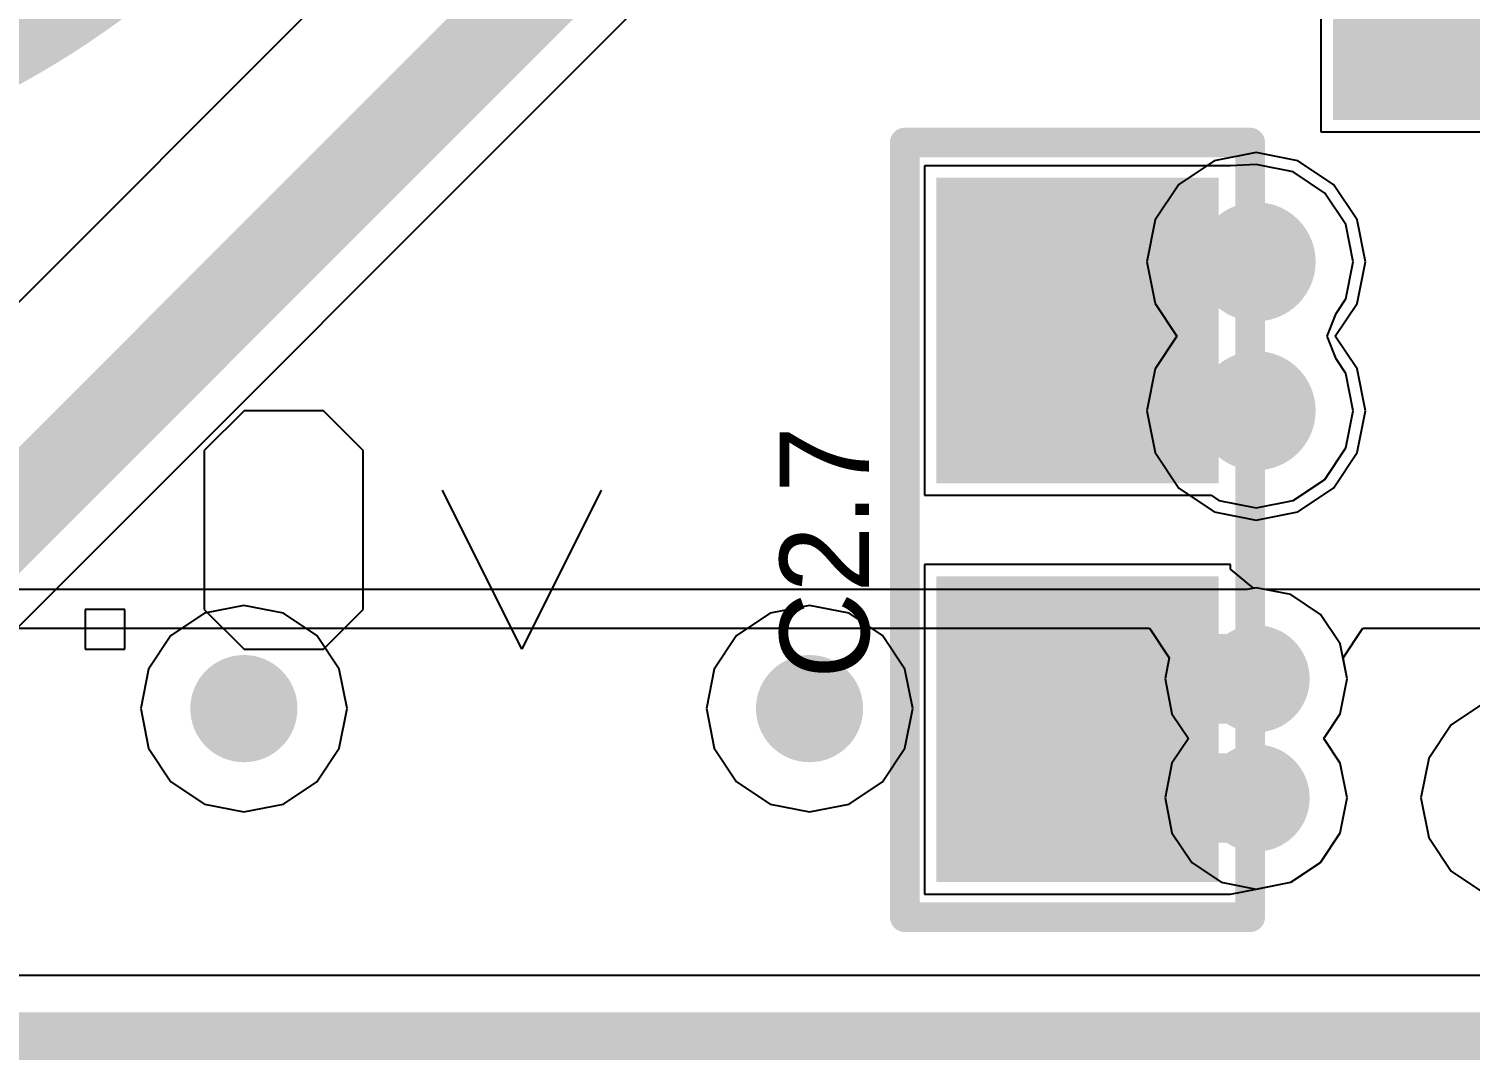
# Model space of a CAD drawing. Header units: millimetres. Extents: x 0.3 to 2.93, y 1.33 to 2.08.
# Drawn here: x 2.3989 to 2.641, y 1.326 to 1.4991 of the extents above; entities that cross this region are included whole.
import ezdxf

# ---------------------------------------------------------------- set-up
doc = ezdxf.new("R2010")
doc.units = ezdxf.units.MM
doc.header["$MEASUREMENT"] = 0
for name, color, linetype in [('BottomLayer', 5, 'Continuous'), ('BottomOverlay', 54, 'Continuous'), ('Mechanical2', 216, 'Continuous'), ('MidLayer1', 16, 'Continuous'), ('MidLayer2', 76, 'Continuous'), ('MultiLayer', 9, 'Continuous'), ('TopLayer', 1, 'Continuous'), ('TopOverlay', 2, 'Continuous'), ('TopPaste', 8, 'Continuous'), ('TopSolder', 216, 'Continuous'), ('ViaHoleLayer', 16, 'Continuous')]:
    doc.layers.add(name, color=color, linetype=linetype)

# ---------------------------------------------------------------- blocks, each defined once
blk = doc.blocks.new('1608_0603__92')
at = {"layer": 'TopLayer'}
for points in [[(-0.01181, -0.01969), (-0.01181, 0.01969), (-0.05512, -0.01969), (-0.05512, 0.01969)], [(0.05512, -0.01969), (0.05512, 0.01969), (0.01181, -0.01969), (0.01181, 0.01969)]]:
    blk.add_solid(points, dxfattribs=at)
at = {"layer": 'TopOverlay', "const_width": 0.005}
for points in [[(-0.065, 0.029), (0.065, 0.029)], [(-0.065, 0.029), (-0.065, -0.029)], [(0.065, 0.029), (0.065, -0.029)], [(-0.065, -0.029), (0.065, -0.029)]]:
    blk.add_lwpolyline(points, dxfattribs=at)
at = {"layer": 'TopOverlay', "const_width": 0.0025}
for points in [[(-0.06625, 0.029, 1), (-0.06375, 0.029, 1)], [(-0.06625, 0.029, 1), (-0.06375, 0.029, 1)], [(0.06375, 0.029, 1), (0.06625, 0.029, 1)], [(0.06375, 0.029, 1), (0.06625, 0.029, 1)], [(-0.06625, -0.029, 1), (-0.06375, -0.029, 1)], [(-0.06625, -0.029, 1), (-0.06375, -0.029, 1)], [(0.06375, -0.029, 1), (0.06625, -0.029, 1)], [(0.06375, -0.029, 1), (0.06625, -0.029, 1)]]:
    blk.add_lwpolyline(points, format="xyb", close=True, dxfattribs=at)
at = {"layer": 'TopPaste'}
for points in [[(-0.01381, -0.01768), (-0.01381, 0.01768), (-0.05312, -0.01768), (-0.05312, 0.01768)], [(0.05312, -0.01768), (0.05312, 0.01768), (0.01381, -0.01768), (0.01381, 0.01768)]]:
    blk.add_solid(points, dxfattribs=at)
at = {"layer": 'TopSolder'}
for points in [[(-0.00781, -0.02369), (-0.00781, 0.02369), (-0.05912, -0.02369), (-0.05912, 0.02369)], [(0.05912, -0.02369), (0.05912, 0.02369), (0.00781, -0.02369), (0.00781, 0.02369)]]:
    blk.add_solid(points, dxfattribs=at)
blk = doc.blocks.new('DF9_15S_1V_100')
at = {"layer": 'TopLayer'}
blk.add_solid([(-0.13189, 0.03622), (-0.10433, 0.03622), (-0.13189, 0.11811), (-0.10433, 0.11811)], dxfattribs=at)
at = {"layer": 'TopPaste'}
blk.add_solid([(-0.12989, 0.03822), (-0.10633, 0.03822), (-0.12989, 0.11611), (-0.10633, 0.11611)], dxfattribs=at)
at = {"layer": 'TopSolder'}
blk.add_solid([(-0.13589, 0.03222), (-0.10033, 0.03222), (-0.13589, 0.12211), (-0.10033, 0.12211)], dxfattribs=at)

msp = doc.modelspace()

# ---------------------------------------------------------------- linework, layer by layer
at = {"layer": 'BottomLayer'}
for p, q in [((2.60352, 1.405), (2.35135, 1.405)), ((2.605, 1.40529), (2.60352, 1.405)), ((2.60648, 1.405), (2.605, 1.40529)), ((2.70149, 1.405), (2.60648, 1.405)), ((2.36412, 1.39851), (2.58709, 1.39851)), ((2.58709, 1.39851), (2.5904, 1.39351)), ((2.6196, 1.39351), (2.62291, 1.39851)), ((2.62291, 1.39851), (2.70149, 1.39851)), ((2.5904, 1.39351), (2.58971, 1.39)), ((2.62029, 1.39), (2.6196, 1.39351)), ((2.58971, 1.39), (2.59087, 1.38415)), ((2.61913, 1.38415), (2.62029, 1.39)), ((2.59087, 1.38415), (2.59364, 1.38)), ((2.61636, 1.38), (2.61913, 1.38415)), ((2.59364, 1.38), (2.59087, 1.37585)), ((2.61913, 1.37585), (2.61636, 1.38)), ((2.59087, 1.37585), (2.58971, 1.37)), ((2.62029, 1.37), (2.61913, 1.37585)), ((2.58971, 1.37), (2.59087, 1.36415)), ((2.61913, 1.36415), (2.62029, 1.37)), ((2.59087, 1.36415), (2.59419, 1.35919)), ((2.61581, 1.35919), (2.61913, 1.36415)), ((2.59419, 1.35919), (2.59915, 1.35587)), ((2.61085, 1.35587), (2.61581, 1.35919)), ((2.59915, 1.35587), (2.605, 1.35471)), ((2.605, 1.35471), (2.61085, 1.35587)), ((2.89294, 1.3402), (0.33706, 1.3402))]:
    msp.add_line(p, q, dxfattribs=at)
for points, const_width in [([(2.6, 1.46, 1), (2.61, 1.46, 1)], 0.01), ([(2.6, 1.435, 1), (2.61, 1.435, 1)], 0.01), ([(2.6005, 1.39, 1), (2.6095, 1.39, 1)], 0.009), ([(2.4305, 1.385, 1), (2.4395, 1.385, 1)], 0.009), ([(2.5255, 1.385, 1), (2.5345, 1.385, 1)], 0.009), ([(2.6005, 1.37, 1), (2.6095, 1.37, 1)], 0.009)]:
    msp.add_lwpolyline(points, format="xyb", close=True, dxfattribs=dict(at, const_width=const_width))
at = {"layer": 'BottomOverlay'}
for p, q in [((2.43502, 1.43499), (2.42835, 1.42832)), ((2.44835, 1.43499), (2.43502, 1.43499)), ((2.45501, 1.42832), (2.44835, 1.43499)), ((2.42835, 1.42832), (2.42835, 1.40166)), ((2.45501, 1.40166), (2.45501, 1.42832)), ((2.48167, 1.395), (2.46834, 1.42166)), ((2.495, 1.42166), (2.48167, 1.395)), ((2.41503, 1.40166), (2.40836, 1.40166)), ((2.40836, 1.40166), (2.40836, 1.395)), ((2.41503, 1.395), (2.41503, 1.40166)), ((2.42835, 1.40166), (2.43502, 1.395)), ((2.44835, 1.395), (2.45501, 1.40166)), ((2.40836, 1.395), (2.41503, 1.395)), ((2.43502, 1.395), (2.44835, 1.395))]:
    msp.add_line(p, q, dxfattribs=at)
at = {"layer": 'Mechanical2', "const_width": 0.008}
msp.add_lwpolyline([(0.34, 1.33), (2.89, 1.33)], dxfattribs=at)
at = {"layer": 'MidLayer1'}
for p, q in [((2.59798, 1.47696), (2.59202, 1.47298)), ((2.605, 1.47835), (2.59798, 1.47696)), ((2.61202, 1.47696), (2.605, 1.47835)), ((2.61798, 1.47298), (2.61202, 1.47696)), ((2.59202, 1.47298), (2.58804, 1.46702)), ((2.62196, 1.46702), (2.61798, 1.47298)), ((2.58804, 1.46702), (2.58665, 1.46)), ((2.62335, 1.46), (2.62196, 1.46702)), ((2.58665, 1.46), (2.58804, 1.45298)), ((2.62196, 1.45298), (2.62335, 1.46)), ((2.58804, 1.45298), (2.5917, 1.4475)), ((2.6183, 1.4475), (2.62196, 1.45298)), ((2.5917, 1.4475), (2.58804, 1.44202)), ((2.62196, 1.44202), (2.6183, 1.4475)), ((2.58804, 1.44202), (2.58665, 1.435)), ((2.62335, 1.435), (2.62196, 1.44202)), ((2.58665, 1.435), (2.58804, 1.42798)), ((2.62196, 1.42798), (2.62335, 1.435)), ((2.58804, 1.42798), (2.59202, 1.42202)), ((2.61798, 1.42202), (2.62196, 1.42798)), ((2.59202, 1.42202), (2.59798, 1.41804)), ((2.61202, 1.41804), (2.61798, 1.42202)), ((2.59798, 1.41804), (2.605, 1.41665)), ((2.605, 1.41665), (2.61202, 1.41804)), ((2.435, 1.40233), (2.42837, 1.40101)), ((2.44163, 1.40101), (2.435, 1.40233)), ((2.53, 1.40233), (2.52337, 1.40101)), ((2.53663, 1.40101), (2.53, 1.40233)), ((2.42837, 1.40101), (2.42274, 1.39726)), ((2.44726, 1.39726), (2.44163, 1.40101)), ((2.52337, 1.40101), (2.51774, 1.39726)), ((2.54226, 1.39726), (2.53663, 1.40101)), ((2.42274, 1.39726), (2.41899, 1.39163)), ((2.45101, 1.39163), (2.44726, 1.39726)), ((2.51774, 1.39726), (2.51399, 1.39163)), ((2.54601, 1.39163), (2.54226, 1.39726)), ((2.41899, 1.39163), (2.41767, 1.385)), ((2.45233, 1.385), (2.45101, 1.39163)), ((2.51399, 1.39163), (2.51267, 1.385)), ((2.54733, 1.385), (2.54601, 1.39163)), ((2.41767, 1.385), (2.41899, 1.37837)), ((2.45101, 1.37837), (2.45233, 1.385)), ((2.51267, 1.385), (2.51399, 1.37837)), ((2.54601, 1.37837), (2.54733, 1.385)), ((2.64337, 1.38601), (2.63774, 1.38226)), ((2.63774, 1.38226), (2.63399, 1.37663)), ((2.41899, 1.37837), (2.42274, 1.37274)), ((2.44726, 1.37274), (2.45101, 1.37837)), ((2.51399, 1.37837), (2.51774, 1.37274)), ((2.54226, 1.37274), (2.54601, 1.37837)), ((2.63399, 1.37663), (2.63267, 1.37)), ((2.42274, 1.37274), (2.42837, 1.36899)), ((2.44163, 1.36899), (2.44726, 1.37274)), ((2.51774, 1.37274), (2.52337, 1.36899)), ((2.53663, 1.36899), (2.54226, 1.37274)), ((2.42837, 1.36899), (2.435, 1.36767)), ((2.435, 1.36767), (2.44163, 1.36899)), ((2.52337, 1.36899), (2.53, 1.36767)), ((2.53, 1.36767), (2.53663, 1.36899)), ((2.63267, 1.37), (2.63399, 1.36337)), ((2.63399, 1.36337), (2.63774, 1.35774)), ((2.63774, 1.35774), (2.64337, 1.35399)), ((2.89294, 1.3402), (2.22996, 1.3402))]:
    msp.add_line(p, q, dxfattribs=at)
for points, const_width in [([(2.6, 1.46, 1), (2.61, 1.46, 1)], 0.01), ([(2.6, 1.435, 1), (2.61, 1.435, 1)], 0.01), ([(2.6005, 1.39, 1), (2.6095, 1.39, 1)], 0.009), ([(2.4305, 1.385, 1), (2.4395, 1.385, 1)], 0.009), ([(2.5255, 1.385, 1), (2.5345, 1.385, 1)], 0.009), ([(2.6005, 1.37, 1), (2.6095, 1.37, 1)], 0.009)]:
    msp.add_lwpolyline(points, format="xyb", close=True, dxfattribs=dict(at, const_width=const_width))
at = {"layer": 'MidLayer2'}
for p, q in [((2.59798, 1.47696), (2.59202, 1.47298)), ((2.605, 1.47835), (2.59798, 1.47696)), ((2.61202, 1.47696), (2.605, 1.47835)), ((2.61798, 1.47298), (2.61202, 1.47696)), ((2.59202, 1.47298), (2.58804, 1.46702)), ((2.62196, 1.46702), (2.61798, 1.47298)), ((2.58804, 1.46702), (2.58665, 1.46)), ((2.62335, 1.46), (2.62196, 1.46702)), ((2.58665, 1.46), (2.58804, 1.45298)), ((2.62196, 1.45298), (2.62335, 1.46)), ((2.58804, 1.45298), (2.5917, 1.4475)), ((2.6183, 1.4475), (2.62196, 1.45298)), ((2.5917, 1.4475), (2.58804, 1.44202)), ((2.62196, 1.44202), (2.6183, 1.4475)), ((2.58804, 1.44202), (2.58665, 1.435)), ((2.62335, 1.435), (2.62196, 1.44202)), ((2.58665, 1.435), (2.58804, 1.42798)), ((2.62196, 1.42798), (2.62335, 1.435)), ((2.58804, 1.42798), (2.59202, 1.42202)), ((2.61798, 1.42202), (2.62196, 1.42798)), ((2.59202, 1.42202), (2.59798, 1.41804)), ((2.61202, 1.41804), (2.61798, 1.42202)), ((2.59798, 1.41804), (2.605, 1.41665)), ((2.605, 1.41665), (2.61202, 1.41804)), ((2.435, 1.40233), (2.42837, 1.40101)), ((2.44163, 1.40101), (2.435, 1.40233)), ((2.53, 1.40233), (2.52337, 1.40101)), ((2.53663, 1.40101), (2.53, 1.40233)), ((2.42837, 1.40101), (2.42274, 1.39726)), ((2.44726, 1.39726), (2.44163, 1.40101)), ((2.52337, 1.40101), (2.51774, 1.39726)), ((2.54226, 1.39726), (2.53663, 1.40101)), ((2.42274, 1.39726), (2.41899, 1.39163)), ((2.45101, 1.39163), (2.44726, 1.39726)), ((2.51774, 1.39726), (2.51399, 1.39163)), ((2.54601, 1.39163), (2.54226, 1.39726)), ((2.41899, 1.39163), (2.41767, 1.385)), ((2.45233, 1.385), (2.45101, 1.39163)), ((2.51399, 1.39163), (2.51267, 1.385)), ((2.54733, 1.385), (2.54601, 1.39163)), ((2.41767, 1.385), (2.41899, 1.37837)), ((2.45101, 1.37837), (2.45233, 1.385)), ((2.51267, 1.385), (2.51399, 1.37837)), ((2.54601, 1.37837), (2.54733, 1.385)), ((2.64337, 1.38601), (2.63774, 1.38226)), ((2.63774, 1.38226), (2.63399, 1.37663)), ((2.41899, 1.37837), (2.42274, 1.37274)), ((2.44726, 1.37274), (2.45101, 1.37837)), ((2.51399, 1.37837), (2.51774, 1.37274)), ((2.54226, 1.37274), (2.54601, 1.37837)), ((2.63399, 1.37663), (2.63267, 1.37)), ((2.42274, 1.37274), (2.42837, 1.36899)), ((2.44163, 1.36899), (2.44726, 1.37274)), ((2.51774, 1.37274), (2.52337, 1.36899)), ((2.53663, 1.36899), (2.54226, 1.37274)), ((2.42837, 1.36899), (2.435, 1.36767)), ((2.435, 1.36767), (2.44163, 1.36899)), ((2.52337, 1.36899), (2.53, 1.36767)), ((2.53, 1.36767), (2.53663, 1.36899)), ((2.63267, 1.37), (2.63399, 1.36337)), ((2.63399, 1.36337), (2.63774, 1.35774)), ((2.63774, 1.35774), (2.64337, 1.35399)), ((2.89294, 1.3402), (2.22996, 1.3402))]:
    msp.add_line(p, q, dxfattribs=at)
for points, const_width in [([(2.6, 1.46, 1), (2.61, 1.46, 1)], 0.01), ([(2.6, 1.435, 1), (2.61, 1.435, 1)], 0.01), ([(2.6005, 1.39, 1), (2.6095, 1.39, 1)], 0.009), ([(2.4305, 1.385, 1), (2.4395, 1.385, 1)], 0.009), ([(2.5255, 1.385, 1), (2.5345, 1.385, 1)], 0.009), ([(2.6005, 1.37, 1), (2.6095, 1.37, 1)], 0.009)]:
    msp.add_lwpolyline(points, format="xyb", close=True, dxfattribs=dict(at, const_width=const_width))
at = {"layer": 'MultiLayer'}
for points, const_width in [([(2.6, 1.46, 1), (2.61, 1.46, 1)], 0.01), ([(2.6, 1.435, 1), (2.61, 1.435, 1)], 0.01), ([(2.6005, 1.39, 1), (2.6095, 1.39, 1)], 0.009), ([(2.4305, 1.385, 1), (2.4395, 1.385, 1)], 0.009), ([(2.5255, 1.385, 1), (2.5345, 1.385, 1)], 0.009), ([(2.6005, 1.37, 1), (2.6095, 1.37, 1)], 0.009)]:
    msp.add_lwpolyline(points, format="xyb", close=True, dxfattribs=dict(at, const_width=const_width))
at = {"layer": 'TopLayer'}
for p, q in [((2.505, 1.56106), (2.36, 1.41606)), ((2.37867, 1.38027), (2.53223, 1.53383)), ((2.61589, 1.52084), (2.61589, 1.4818)), ((2.61589, 1.4818), (2.6611, 1.4818)), ((2.60068, 1.47612), (2.54931, 1.47612)), ((2.54931, 1.47612), (2.54931, 1.42081)), ((2.605, 1.47631), (2.60068, 1.47612)), ((2.60068, 1.47612), (2.60068, 1.47612)), ((2.60557, 1.4762), (2.605, 1.47631)), ((2.61124, 1.47507), (2.60557, 1.4762)), ((2.61654, 1.47154), (2.61124, 1.47507)), ((2.62007, 1.46624), (2.61654, 1.47154)), ((2.62131, 1.46), (2.62007, 1.46624)), ((2.62007, 1.45376), (2.62131, 1.46)), ((2.61842, 1.45129), (2.62007, 1.45376)), ((2.61692, 1.4475), (2.61842, 1.45129)), ((2.61842, 1.44371), (2.61692, 1.4475)), ((2.62007, 1.44124), (2.61842, 1.44371)), ((2.62131, 1.435), (2.62007, 1.44124)), ((2.62007, 1.42876), (2.62131, 1.435)), ((2.61654, 1.42346), (2.62007, 1.42876)), ((2.61124, 1.41993), (2.61654, 1.42346)), ((2.54931, 1.42081), (2.59744, 1.42081)), ((2.59744, 1.42081), (2.59876, 1.41993)), ((2.59876, 1.41993), (2.605, 1.41869)), ((2.605, 1.41869), (2.61124, 1.41993)), ((2.60068, 1.40919), (2.54931, 1.40919)), ((2.54931, 1.40919), (2.54931, 1.35388)), ((2.60068, 1.40838), (2.60068, 1.40919)), ((2.60455, 1.4052), (2.60068, 1.40838)), ((2.605, 1.40529), (2.60455, 1.4052)), ((2.61085, 1.40413), (2.605, 1.40529)), ((2.61581, 1.40081), (2.61085, 1.40413)), ((2.61913, 1.39585), (2.61581, 1.40081)), ((2.62029, 1.39), (2.61913, 1.39585)), ((2.61913, 1.38415), (2.62029, 1.39)), ((2.61636, 1.38), (2.61913, 1.38415)), ((2.61913, 1.37585), (2.61636, 1.38)), ((2.62029, 1.37), (2.61913, 1.37585)), ((2.61913, 1.36415), (2.62029, 1.37)), ((2.61581, 1.35919), (2.61913, 1.36415)), ((2.61085, 1.35587), (2.61581, 1.35919)), ((2.60549, 1.3548), (2.61085, 1.35587)), ((2.54931, 1.35388), (2.60068, 1.35388)), ((2.60068, 1.35388), (2.605, 1.35471)), ((2.60068, 1.35388), (2.60068, 1.35388)), ((2.605, 1.35471), (2.6053, 1.35477)), ((2.6053, 1.35477), (2.60532, 1.35477)), ((2.60532, 1.35477), (2.60549, 1.3548)), ((2.66353, 1.3402), (2.06474, 1.3402))]:
    msp.add_line(p, q, dxfattribs=at)
at = {"layer": 'TopLayer', "const_width": 0.015}
for points in [[(2.36894, 1.39), (2.5225, 1.54356)], [(2.575, 1.44846), (2.58654, 1.46)], [(2.58654, 1.46), (2.605, 1.46)], [(2.575, 1.44846), (2.58846, 1.435)], [(2.58846, 1.435), (2.605, 1.435)], [(2.575, 1.38154), (2.58346, 1.39)], [(2.58346, 1.39), (2.605, 1.39)], [(2.575, 1.38154), (2.58654, 1.37)], [(2.58654, 1.37), (2.605, 1.37)]]:
    msp.add_lwpolyline(points, dxfattribs=at)
at = {"layer": 'TopLayer'}
for points, const_width in [([(2.6, 1.46, 1), (2.61, 1.46, 1)], 0.01), ([(2.58279, 1.46, 1), (2.59029, 1.46, 1)], 0.0075), ([(2.58279, 1.46, 1), (2.59029, 1.46, 1)], 0.0075), ([(2.60125, 1.46, 1), (2.60875, 1.46, 1)], 0.0075), ([(2.57125, 1.44846, 1), (2.57875, 1.44846, 1)], 0.0075), ([(2.57125, 1.44846, 1), (2.57875, 1.44846, 1)], 0.0075), ([(2.6, 1.435, 1), (2.61, 1.435, 1)], 0.01), ([(2.58471, 1.435, 1), (2.59221, 1.435, 1)], 0.0075), ([(2.58471, 1.435, 1), (2.59221, 1.435, 1)], 0.0075), ([(2.60125, 1.435, 1), (2.60875, 1.435, 1)], 0.0075), ([(2.57971, 1.39, 1), (2.58721, 1.39, 1)], 0.0075), ([(2.57971, 1.39, 1), (2.58721, 1.39, 1)], 0.0075), ([(2.6005, 1.39, 1), (2.6095, 1.39, 1)], 0.009), ([(2.60125, 1.39, 1), (2.60875, 1.39, 1)], 0.0075), ([(2.4305, 1.385, 1), (2.4395, 1.385, 1)], 0.009), ([(2.5255, 1.385, 1), (2.5345, 1.385, 1)], 0.009), ([(2.57125, 1.38154, 1), (2.57875, 1.38154, 1)], 0.0075), ([(2.57125, 1.38154, 1), (2.57875, 1.38154, 1)], 0.0075), ([(2.58279, 1.37, 1), (2.59029, 1.37, 1)], 0.0075), ([(2.58279, 1.37, 1), (2.59029, 1.37, 1)], 0.0075), ([(2.6005, 1.37, 1), (2.6095, 1.37, 1)], 0.009), ([(2.60125, 1.37, 1), (2.60875, 1.37, 1)], 0.0075)]:
    msp.add_lwpolyline(points, format="xyb", close=True, dxfattribs=dict(at, const_width=const_width))
at = {"layer": 'ViaHoleLayer'}
for points, const_width in [([(2.6025, 1.46, 1), (2.6075, 1.46, 1)], 0.005), ([(2.6025, 1.435, 1), (2.6075, 1.435, 1)], 0.005), ([(2.603, 1.39, 1), (2.607, 1.39, 1)], 0.004), ([(2.433, 1.385, 1), (2.437, 1.385, 1)], 0.004), ([(2.528, 1.385, 1), (2.532, 1.385, 1)], 0.004), ([(2.603, 1.37, 1), (2.607, 1.37, 1)], 0.004)]:
    msp.add_lwpolyline(points, format="xyb", close=True, dxfattribs=dict(at, const_width=const_width))

# ---------------------------------------------------------------- block references
at = {"rotation": 90}
for name, p in [('DF9_15S_1V_100', (2.74, 1.61969)), ('1608_0603__92', (2.575, 1.415))]:
    msp.add_blockref(name, p, dxfattribs=at)

# ---------------------------------------------------------------- texts
at = {"layer": 'BottomOverlay', "text_generation_flag": 2}
msp.add_text('3u', height=0.5625, rotation=360, dxfattribs=at).set_placement((2.505, 1.475))
at = {"layer": 'TopOverlay'}
msp.add_text('C2.7', height=0.015, rotation=90, dxfattribs=at).set_placement((2.54, 1.39))

doc.saveas('drawing.dxf')
